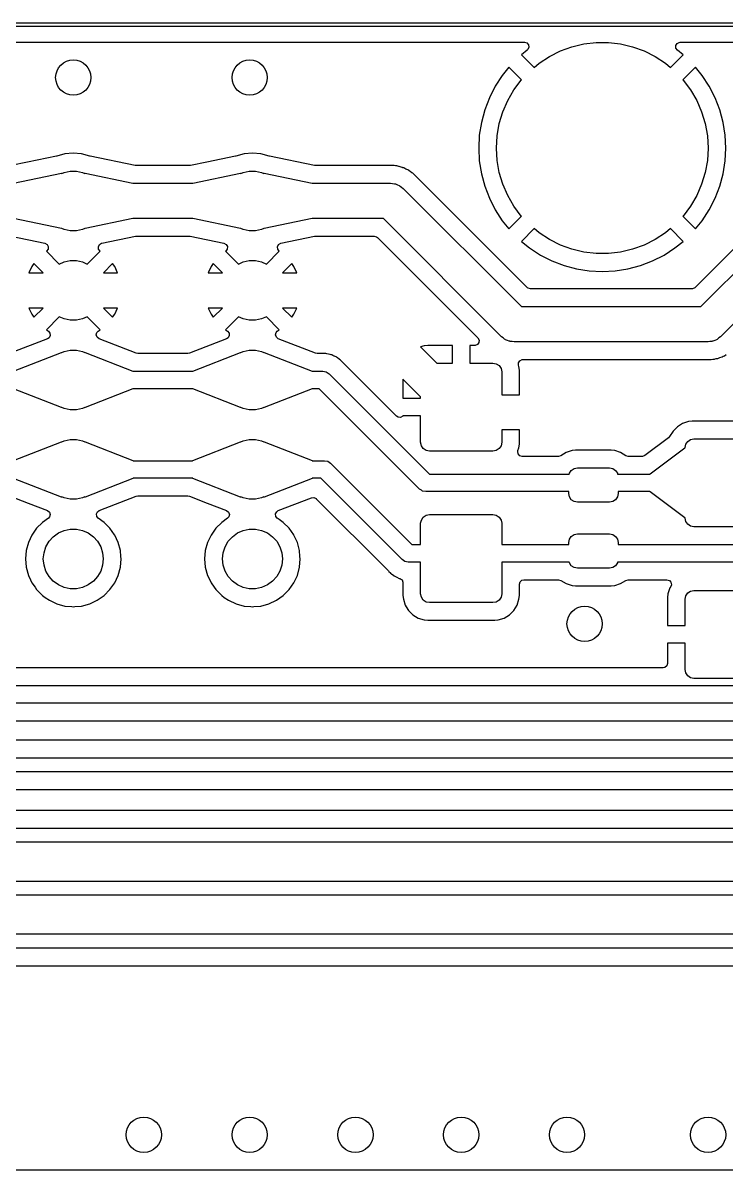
# Model space of a CAD drawing. Extents: x 0.1 to 11.5, y -4.3 to -1.1.
# Drawn here: x 8.881 to 9.666, y -2.382 to -1.1 of the extents above; entities that cross this region are included whole.
import ezdxf

# ---------------------------------------------------------------- set-up
doc = ezdxf.new("R2010")
doc.units = 0
doc.header["$MEASUREMENT"] = 0
doc.layers.add('BLACK', color=7, linetype='CONTINUOUS')

msp = doc.modelspace()

# ---------------------------------------------------------------- linework, layer by layer
at = {"layer": 'BLACK', "linetype": 'CONTINUOUS'}
for p, q in [((0.0787, -1.1004), (11.5354, -1.1004)), ((11.5335, -1.1043), (0.0807, -1.1043)), ((7.7247, -1.122), (9.4407, -1.122)), ((9.4407, -1.122), (9.4433, -1.1228)), ((9.4433, -1.1228), (9.4451, -1.1249)), ((9.4455, -1.1276), (9.4444, -1.1301)), ((9.4451, -1.1249), (9.4455, -1.1276)), ((9.4808, -1.1317), (9.4937, -1.127)), ((9.4937, -1.127), (9.507, -1.1238)), ((9.507, -1.1238), (9.5207, -1.1222)), ((9.5207, -1.1222), (9.5344, -1.1222)), ((9.5344, -1.1222), (9.5481, -1.1238)), ((9.5481, -1.1238), (9.5614, -1.127)), ((9.5614, -1.127), (9.5743, -1.1317)), ((9.6097, -1.1257), (9.6111, -1.1233)), ((9.6098, -1.1285), (9.6097, -1.1257)), ((9.6111, -1.1233), (9.6136, -1.1221)), ((9.6136, -1.1221), (9.6144, -1.122)), ((9.6144, -1.122), (11.3107, -1.122)), ((9.4437, -1.1307), (9.4373, -1.136)), ((9.4373, -1.136), (9.4514, -1.1501)), ((9.4444, -1.1301), (9.4437, -1.1307)), ((9.457, -1.1454), (9.4685, -1.1379)), ((9.4685, -1.1379), (9.4808, -1.1317)), ((9.5743, -1.1317), (9.5866, -1.1379)), ((9.5866, -1.1379), (9.5981, -1.1454)), ((9.6037, -1.1501), (9.6178, -1.136)), ((9.6114, -1.1307), (9.6098, -1.1285)), ((9.6178, -1.136), (9.6114, -1.1307)), ((9.4234, -1.1499), (9.4159, -1.1591)), ((9.4374, -1.1639), (9.4234, -1.1499)), ((9.4514, -1.1501), (9.457, -1.1454)), ((9.5981, -1.1454), (9.6037, -1.1501)), ((9.6318, -1.1499), (9.6177, -1.1639)), ((9.6392, -1.1591), (9.6318, -1.1499)), ((9.4159, -1.1591), (9.4081, -1.1712)), ((9.4289, -1.1753), (9.4371, -1.1642)), ((9.4371, -1.1642), (9.4374, -1.1639)), ((9.6177, -1.1639), (9.618, -1.1642)), ((9.618, -1.1642), (9.6262, -1.1753)), ((9.6471, -1.1712), (9.6392, -1.1591)), ((9.4081, -1.1712), (9.4015, -1.184)), ((9.422, -1.1871), (9.4289, -1.1753)), ((9.6262, -1.1753), (9.6331, -1.1871)), ((9.6536, -1.184), (9.6471, -1.1712)), ((9.4015, -1.184), (9.3963, -1.1975)), ((9.4166, -1.1998), (9.422, -1.1871)), ((9.6331, -1.1871), (9.6385, -1.1998)), ((9.6588, -1.1975), (9.6536, -1.184)), ((9.3963, -1.1975), (9.3926, -1.2115)), ((9.4126, -1.2129), (9.4166, -1.1998)), ((9.6385, -1.1998), (9.6425, -1.2129)), ((9.6625, -1.2115), (9.6588, -1.1975)), ((9.3926, -1.2115), (9.3903, -1.2257)), ((9.3926, -1.2115), (9.3926, -1.2115)), ((9.4102, -1.2264), (9.4126, -1.2129)), ((9.6425, -1.2129), (9.6449, -1.2264)), ((9.6648, -1.2257), (9.6625, -1.2115)), ((9.6625, -1.2115), (9.6625, -1.2115)), ((9.3903, -1.2257), (9.3896, -1.2402)), ((9.4094, -1.2402), (9.4102, -1.2264)), ((9.6449, -1.2264), (9.6457, -1.2402)), ((9.6655, -1.2402), (9.6648, -1.2257)), ((9.3896, -1.2402), (9.3896, -1.2402)), ((9.3896, -1.2402), (9.3903, -1.2546)), ((9.4102, -1.2539), (9.4094, -1.2402)), ((9.6457, -1.2402), (9.6449, -1.2539)), ((9.6648, -1.2546), (9.6655, -1.2402)), ((9.6655, -1.2402), (9.6655, -1.2402)), ((8.9181, -1.2492), (8.886, -1.2559)), ((8.9185, -1.2491), (8.9181, -1.2492)), ((8.9277, -1.2467), (8.9185, -1.2491)), ((8.9185, -1.2491), (8.9185, -1.2491)), ((8.937, -1.2458), (8.9277, -1.2467)), ((8.9277, -1.2467), (8.9277, -1.2467)), ((8.9463, -1.2467), (8.937, -1.2458)), ((8.937, -1.2458), (8.937, -1.2458)), ((8.9555, -1.2491), (8.9463, -1.2467)), ((8.9463, -1.2467), (8.9463, -1.2467)), ((8.9559, -1.2492), (8.9555, -1.2491)), ((8.9555, -1.2491), (8.9555, -1.2491)), ((9.0062, -1.2597), (8.9559, -1.2492)), ((9.1181, -1.2492), (9.086, -1.2559)), ((9.1185, -1.2491), (9.1181, -1.2492)), ((9.1277, -1.2467), (9.1185, -1.2491)), ((9.1185, -1.2491), (9.1185, -1.2491)), ((9.137, -1.2458), (9.1277, -1.2467)), ((9.1277, -1.2467), (9.1277, -1.2467)), ((9.1463, -1.2467), (9.137, -1.2458)), ((9.137, -1.2458), (9.137, -1.2458)), ((9.1555, -1.2491), (9.1463, -1.2467)), ((9.1463, -1.2467), (9.1463, -1.2467)), ((9.1559, -1.2492), (9.1555, -1.2491)), ((9.1555, -1.2491), (9.1555, -1.2491)), ((9.2062, -1.2597), (9.1559, -1.2492)), ((9.3903, -1.2546), (9.3926, -1.2688)), ((9.4126, -1.2674), (9.4102, -1.2539)), ((9.6449, -1.2539), (9.6425, -1.2674)), ((9.6625, -1.2688), (9.6648, -1.2546)), ((8.886, -1.2559), (8.8678, -1.2597)), ((8.8704, -1.2795), (8.9238, -1.2684)), ((8.9238, -1.2684), (8.9242, -1.2684)), ((8.9242, -1.2685), (8.9267, -1.2674)), ((8.9242, -1.2684), (8.9242, -1.2685)), ((8.9267, -1.2674), (8.9335, -1.2659)), ((8.9335, -1.2659), (8.9405, -1.2659)), ((8.9405, -1.2659), (8.9473, -1.2674)), ((8.9473, -1.2674), (8.9498, -1.2685)), ((8.9498, -1.2685), (8.9499, -1.2684)), ((8.9499, -1.2684), (8.9502, -1.2684)), ((8.9502, -1.2684), (9.0036, -1.2795)), ((9.0064, -1.2597), (9.0062, -1.2597)), ((9.0074, -1.2598), (9.0064, -1.2597)), ((9.0666, -1.2598), (9.0074, -1.2598)), ((9.0676, -1.2597), (9.0666, -1.2598)), ((9.0678, -1.2597), (9.0676, -1.2597)), ((9.086, -1.2559), (9.0678, -1.2597)), ((9.0704, -1.2795), (9.1238, -1.2684)), ((9.1238, -1.2684), (9.1242, -1.2684)), ((9.1242, -1.2685), (9.1267, -1.2674)), ((9.1242, -1.2684), (9.1242, -1.2685)), ((9.1267, -1.2674), (9.1335, -1.2659)), ((9.1335, -1.2659), (9.1405, -1.2659)), ((9.1405, -1.2659), (9.1473, -1.2674)), ((9.1473, -1.2674), (9.1498, -1.2685)), ((9.1498, -1.2685), (9.1499, -1.2684)), ((9.1499, -1.2684), (9.1502, -1.2684)), ((9.1502, -1.2684), (9.2036, -1.2795)), ((9.2064, -1.2597), (9.2062, -1.2597)), ((9.2074, -1.2598), (9.2064, -1.2597)), ((9.2887, -1.2598), (9.2074, -1.2598)), ((9.289, -1.2598), (9.2887, -1.2598)), ((9.2896, -1.2597), (9.289, -1.2598)), ((9.2903, -1.2596), (9.2896, -1.2597)), ((9.2925, -1.2598), (9.2903, -1.2596)), ((9.2927, -1.2598), (9.2925, -1.2598)), ((9.2929, -1.2598), (9.2927, -1.2598)), ((9.2953, -1.2598), (9.2929, -1.2598)), ((9.2967, -1.2601), (9.2953, -1.2598)), ((9.2953, -1.2598), (9.2953, -1.2598)), ((9.297, -1.2601), (9.2967, -1.2601)), ((9.2983, -1.2602), (9.297, -1.2601)), ((9.3006, -1.2609), (9.2983, -1.2602)), ((9.2983, -1.2602), (9.2983, -1.2602)), ((9.3008, -1.2609), (9.3006, -1.2609)), ((9.3032, -1.2614), (9.3008, -1.2609)), ((9.3044, -1.262), (9.3032, -1.2614)), ((9.3032, -1.2614), (9.3032, -1.2614)), ((9.3047, -1.2621), (9.3044, -1.262)), ((9.3058, -1.2624), (9.3047, -1.2621)), ((9.306, -1.2624), (9.3058, -1.2624)), ((9.3082, -1.2636), (9.306, -1.2624)), ((9.306, -1.2624), (9.306, -1.2624)), ((9.306, -1.2624), (9.306, -1.2624)), ((9.3083, -1.2636), (9.3082, -1.2636)), ((9.3106, -1.2646), (9.3083, -1.2636)), ((9.3117, -1.2654), (9.3106, -1.2646)), ((9.3106, -1.2646), (9.3106, -1.2646)), ((9.3106, -1.2646), (9.3106, -1.2646)), ((9.3106, -1.2646), (9.3106, -1.2646)), ((9.3119, -1.2655), (9.3117, -1.2654)), ((9.3131, -1.2662), (9.3119, -1.2655)), ((9.315, -1.2677), (9.3131, -1.2662)), ((9.3131, -1.2662), (9.3131, -1.2662)), ((9.3151, -1.2678), (9.315, -1.2677)), ((9.316, -1.2684), (9.3151, -1.2678)), ((9.3171, -1.2692), (9.316, -1.2684)), ((9.4166, -1.2806), (9.4126, -1.2674)), ((9.6425, -1.2674), (9.6385, -1.2806)), ((9.0036, -1.2795), (9.0037, -1.2795)), ((9.0037, -1.2795), (9.0703, -1.2795)), ((9.0703, -1.2795), (9.0704, -1.2795)), ((9.2036, -1.2795), (9.2037, -1.2795)), ((9.2037, -1.2795), (9.2913, -1.2795)), ((9.2913, -1.2795), (9.2934, -1.2798)), ((9.2934, -1.2798), (9.2955, -1.28)), ((9.2955, -1.28), (9.2962, -1.2802)), ((9.2962, -1.2802), (9.2969, -1.2803)), ((9.2969, -1.2803), (9.2988, -1.2812)), ((9.2988, -1.2812), (9.3008, -1.2819)), ((9.3195, -1.2717), (9.3171, -1.2692)), ((9.3171, -1.2692), (9.3171, -1.2692)), ((9.3171, -1.2692), (9.3171, -1.2692)), ((9.444, -1.3962), (9.3195, -1.2717)), ((9.3926, -1.2688), (9.3926, -1.2688)), ((9.3926, -1.2688), (9.3963, -1.2828)), ((9.422, -1.2932), (9.4166, -1.2806)), ((9.7537, -1.2732), (9.6308, -1.3962)), ((9.6385, -1.2806), (9.6331, -1.2932)), ((9.6588, -1.2828), (9.6625, -1.2688)), ((9.6625, -1.2688), (9.6625, -1.2688)), ((9.3008, -1.2819), (9.3013, -1.2824)), ((9.3013, -1.2824), (9.302, -1.2827)), ((9.302, -1.2827), (9.3036, -1.284)), ((9.3036, -1.284), (9.3053, -1.2853)), ((9.3053, -1.2853), (9.4373, -1.4173)), ((9.3963, -1.2828), (9.4015, -1.2963)), ((9.4289, -1.3051), (9.422, -1.2932)), ((9.6331, -1.2932), (9.6262, -1.3051)), ((9.6375, -1.4173), (9.7695, -1.2853)), ((9.6536, -1.2963), (9.6588, -1.2828)), ((9.4015, -1.2963), (9.4081, -1.3091)), ((9.4371, -1.3161), (9.4289, -1.3051)), ((9.6262, -1.3051), (9.618, -1.3161)), ((9.6471, -1.3091), (9.6536, -1.2963)), ((8.9238, -1.3301), (8.8704, -1.319)), ((9.0036, -1.319), (8.9502, -1.3301)), ((9.0037, -1.3189), (9.0036, -1.319)), ((9.0703, -1.3189), (9.0037, -1.3189)), ((9.0704, -1.319), (9.0703, -1.3189)), ((9.1238, -1.3301), (9.0704, -1.319)), ((9.2036, -1.319), (9.1502, -1.3301)), ((9.2037, -1.3189), (9.2036, -1.319)), ((9.2832, -1.3189), (9.2037, -1.3189)), ((9.4152, -1.4509), (9.2832, -1.3189)), ((9.4081, -1.3091), (9.4159, -1.3213)), ((9.4234, -1.3304), (9.4374, -1.3164)), ((9.4374, -1.3164), (9.4371, -1.3161)), ((9.618, -1.3161), (9.6177, -1.3164)), ((9.6177, -1.3164), (9.6318, -1.3304)), ((9.6392, -1.3213), (9.6471, -1.3091)), ((9.7916, -1.3189), (9.6596, -1.4509)), ((8.9241, -1.33), (8.9238, -1.3301)), ((8.9242, -1.3299), (8.9241, -1.33)), ((8.9267, -1.331), (8.9242, -1.3299)), ((8.9335, -1.3325), (8.9267, -1.331)), ((8.9405, -1.3325), (8.9335, -1.3325)), ((8.9473, -1.331), (8.9405, -1.3325)), ((8.9498, -1.3299), (8.9473, -1.331)), ((8.9498, -1.33), (8.9498, -1.3299)), ((8.9502, -1.3301), (8.9498, -1.33)), ((9.1241, -1.33), (9.1238, -1.3301)), ((9.1242, -1.3299), (9.1241, -1.33)), ((9.1267, -1.331), (9.1242, -1.3299)), ((9.1335, -1.3325), (9.1267, -1.331)), ((9.1405, -1.3325), (9.1335, -1.3325)), ((9.1473, -1.331), (9.1405, -1.3325)), ((9.1498, -1.3299), (9.1473, -1.331)), ((9.1498, -1.33), (9.1498, -1.3299)), ((9.1502, -1.3301), (9.1498, -1.33)), ((9.4159, -1.3213), (9.4234, -1.3304)), ((9.4514, -1.3302), (9.4373, -1.3444)), ((9.457, -1.3349), (9.4514, -1.3302)), ((9.6037, -1.3302), (9.5981, -1.3349)), ((9.6178, -1.3444), (9.6037, -1.3302)), ((9.6318, -1.3304), (9.6392, -1.3213)), ((9.6318, -1.3304), (9.6318, -1.3304)), ((8.8676, -1.3387), (8.9052, -1.3465)), ((8.9688, -1.3465), (9.0064, -1.3387)), ((9.0064, -1.3387), (9.0074, -1.3386)), ((9.0074, -1.3386), (9.0666, -1.3386)), ((9.0666, -1.3386), (9.0676, -1.3387)), ((9.0676, -1.3387), (9.1052, -1.3465)), ((9.1688, -1.3465), (9.2064, -1.3387)), ((9.2064, -1.3387), (9.2074, -1.3386)), ((9.2074, -1.3386), (9.273, -1.3386)), ((9.273, -1.3386), (9.2756, -1.3394)), ((9.2756, -1.3394), (9.2765, -1.34)), ((9.2765, -1.34), (9.3887, -1.4523)), ((9.4373, -1.3444), (9.4465, -1.3518)), ((9.4685, -1.3424), (9.457, -1.3349)), ((9.4808, -1.3486), (9.4685, -1.3424)), ((9.5866, -1.3424), (9.5743, -1.3486)), ((9.5981, -1.3349), (9.5866, -1.3424)), ((9.6087, -1.3518), (9.6178, -1.3444)), ((9.6178, -1.3444), (9.6178, -1.3444)), ((8.9052, -1.3465), (8.9077, -1.3478)), ((8.9071, -1.3553), (8.907, -1.3553)), ((8.907, -1.3553), (8.9214, -1.3697)), ((8.9072, -1.3552), (8.9071, -1.3553)), ((8.9088, -1.353), (8.9072, -1.3552)), ((8.9077, -1.3478), (8.909, -1.3502)), ((8.909, -1.3502), (8.9088, -1.353)), ((8.9526, -1.3697), (8.967, -1.3553)), ((8.965, -1.3504), (8.9662, -1.348)), ((8.9652, -1.3532), (8.965, -1.3504)), ((8.967, -1.3553), (8.9652, -1.3532)), ((8.9662, -1.348), (8.9686, -1.3466)), ((8.967, -1.3553), (8.967, -1.3553)), ((8.967, -1.3553), (8.967, -1.3553)), ((8.9686, -1.3466), (8.9688, -1.3465)), ((9.1052, -1.3465), (9.1077, -1.3478)), ((9.1071, -1.3553), (9.107, -1.3553)), ((9.107, -1.3553), (9.1214, -1.3697)), ((9.1072, -1.3552), (9.1071, -1.3553)), ((9.1088, -1.353), (9.1072, -1.3552)), ((9.1077, -1.3478), (9.109, -1.3502)), ((9.109, -1.3502), (9.1088, -1.353)), ((9.1526, -1.3697), (9.167, -1.3553)), ((9.165, -1.3504), (9.1662, -1.348)), ((9.1652, -1.3532), (9.165, -1.3504)), ((9.167, -1.3553), (9.1652, -1.3532)), ((9.1662, -1.348), (9.1686, -1.3466)), ((9.167, -1.3553), (9.167, -1.3553)), ((9.167, -1.3553), (9.167, -1.3553)), ((9.1686, -1.3466), (9.1688, -1.3465)), ((9.4465, -1.3518), (9.4586, -1.3597)), ((9.4937, -1.3533), (9.4808, -1.3486)), ((9.507, -1.3565), (9.4937, -1.3533)), ((9.5207, -1.3581), (9.507, -1.3565)), ((9.5344, -1.3581), (9.5207, -1.3581)), ((9.5481, -1.3565), (9.5344, -1.3581)), ((9.5614, -1.3533), (9.5481, -1.3565)), ((9.5743, -1.3486), (9.5614, -1.3533)), ((9.5966, -1.3597), (9.6087, -1.3518)), ((8.8931, -1.3692), (8.8908, -1.3725)), ((8.9034, -1.3795), (8.8931, -1.3692)), ((8.9214, -1.3697), (8.9267, -1.3674)), ((8.9267, -1.3674), (8.9335, -1.3659)), ((8.9335, -1.3659), (8.9405, -1.3659)), ((8.9405, -1.3659), (8.9473, -1.3674)), ((8.9473, -1.3674), (8.9526, -1.3697)), ((8.9809, -1.3692), (8.9706, -1.3795)), ((8.9832, -1.3725), (8.9809, -1.3692)), ((8.9809, -1.3692), (8.9809, -1.3692)), ((9.0931, -1.3692), (9.0908, -1.3725)), ((9.1034, -1.3795), (9.0931, -1.3692)), ((9.1214, -1.3697), (9.1267, -1.3674)), ((9.1267, -1.3674), (9.1335, -1.3659)), ((9.1335, -1.3659), (9.1405, -1.3659)), ((9.1405, -1.3659), (9.1473, -1.3674)), ((9.1473, -1.3674), (9.1526, -1.3697)), ((9.1809, -1.3692), (9.1706, -1.3795)), ((9.1832, -1.3725), (9.1809, -1.3692)), ((9.1809, -1.3692), (9.1809, -1.3692)), ((9.4586, -1.3597), (9.4714, -1.3662)), ((9.4714, -1.3662), (9.4849, -1.3714)), ((9.5702, -1.3714), (9.5837, -1.3662)), ((9.5837, -1.3662), (9.5966, -1.3597)), ((8.8908, -1.3725), (8.8875, -1.3795)), ((8.8875, -1.3795), (8.9034, -1.3795)), ((8.9706, -1.3795), (8.9865, -1.3795)), ((8.9865, -1.3795), (8.9832, -1.3725)), ((8.9832, -1.3725), (8.9832, -1.3725)), ((9.0908, -1.3725), (9.0875, -1.3795)), ((9.0875, -1.3795), (9.1034, -1.3795)), ((9.1706, -1.3795), (9.1865, -1.3795)), ((9.1865, -1.3795), (9.1832, -1.3725)), ((9.1832, -1.3725), (9.1832, -1.3725)), ((9.4849, -1.3714), (9.4989, -1.3751)), ((9.4989, -1.3751), (9.5131, -1.3774)), ((9.5131, -1.3774), (9.5276, -1.3781)), ((9.5276, -1.3781), (9.542, -1.3774)), ((9.5276, -1.3781), (9.5276, -1.3781)), ((9.542, -1.3774), (9.5562, -1.3751)), ((9.5562, -1.3751), (9.5702, -1.3714)), ((9.5562, -1.3751), (9.5562, -1.3751)), ((9.4448, -1.3968), (9.444, -1.3962)), ((9.6308, -1.3962), (9.6284, -1.3975)), ((9.4475, -1.3976), (9.4448, -1.3968)), ((9.6273, -1.3976), (9.4475, -1.3976)), ((9.6284, -1.3975), (9.6273, -1.3976)), ((8.8875, -1.4189), (8.8908, -1.4259)), ((8.9034, -1.4189), (8.8875, -1.4189)), ((8.8931, -1.4292), (8.9034, -1.4189)), ((8.9706, -1.4189), (8.9809, -1.4292)), ((8.9865, -1.4189), (8.9706, -1.4189)), ((8.9832, -1.4259), (8.9865, -1.4189)), ((9.0875, -1.4189), (9.0908, -1.4259)), ((9.1034, -1.4189), (9.0875, -1.4189)), ((9.0931, -1.4292), (9.1034, -1.4189)), ((9.1706, -1.4189), (9.1809, -1.4292)), ((9.1865, -1.4189), (9.1706, -1.4189)), ((9.1832, -1.4259), (9.1865, -1.4189)), ((9.4373, -1.4173), (9.6375, -1.4173)), ((8.8908, -1.4259), (8.8908, -1.4259)), ((8.8908, -1.4259), (8.8931, -1.4292)), ((8.8931, -1.4292), (8.8931, -1.4292)), ((8.9214, -1.4287), (8.907, -1.4431)), ((8.9267, -1.431), (8.9214, -1.4287)), ((8.9335, -1.4325), (8.9267, -1.431)), ((8.9405, -1.4325), (8.9335, -1.4325)), ((8.9473, -1.431), (8.9405, -1.4325)), ((8.9526, -1.4287), (8.9473, -1.431)), ((8.967, -1.4431), (8.9526, -1.4287)), ((8.9809, -1.4292), (8.9832, -1.4259)), ((8.9809, -1.4292), (8.9809, -1.4292)), ((8.9832, -1.4259), (8.9832, -1.4259)), ((9.0908, -1.4259), (9.0908, -1.4259)), ((9.0908, -1.4259), (9.0931, -1.4292)), ((9.0931, -1.4292), (9.0931, -1.4292)), ((9.1214, -1.4287), (9.107, -1.4431)), ((9.1267, -1.431), (9.1214, -1.4287)), ((9.1335, -1.4325), (9.1267, -1.431)), ((9.1405, -1.4325), (9.1335, -1.4325)), ((9.1473, -1.431), (9.1405, -1.4325)), ((9.1526, -1.4287), (9.1473, -1.431)), ((9.167, -1.4431), (9.1526, -1.4287)), ((9.1809, -1.4292), (9.1832, -1.4259)), ((9.1809, -1.4292), (9.1809, -1.4292)), ((9.1832, -1.4259), (9.1832, -1.4259)), ((8.907, -1.4431), (8.9092, -1.4446)), ((8.9092, -1.4446), (8.9109, -1.4468)), ((8.9109, -1.4468), (8.9112, -1.4495)), ((8.9627, -1.4489), (8.9634, -1.4462)), ((8.9634, -1.4462), (8.9648, -1.4446)), ((8.9648, -1.4446), (8.967, -1.4431)), ((9.107, -1.4431), (9.1092, -1.4446)), ((9.1092, -1.4446), (9.1109, -1.4468)), ((9.1109, -1.4468), (9.1112, -1.4495)), ((9.1627, -1.4489), (9.1634, -1.4462)), ((9.1634, -1.4462), (9.1648, -1.4446)), ((9.1648, -1.4446), (9.167, -1.4431)), ((8.9082, -1.4532), (8.8667, -1.4693)), ((8.91, -1.452), (8.9082, -1.4532)), ((8.9112, -1.4495), (8.91, -1.452)), ((8.9637, -1.4515), (8.9627, -1.4489)), ((8.9658, -1.4532), (8.9637, -1.4515)), ((9.0073, -1.4693), (8.9658, -1.4532)), ((9.1082, -1.4532), (9.0667, -1.4693)), ((9.11, -1.452), (9.1082, -1.4532)), ((9.1112, -1.4495), (9.11, -1.452)), ((9.1637, -1.4515), (9.1627, -1.4489)), ((9.1658, -1.4532), (9.1637, -1.4515)), ((9.2073, -1.4693), (9.1658, -1.4532)), ((9.3327, -1.4606), (9.3286, -1.461)), ((9.3602, -1.4606), (9.3327, -1.4606)), ((9.3327, -1.4606), (9.3327, -1.4606)), ((9.3602, -1.4803), (9.3602, -1.4606)), ((9.3853, -1.4606), (9.3799, -1.4606)), ((9.3799, -1.4606), (9.3799, -1.4803)), ((9.3856, -1.4606), (9.3853, -1.4606)), ((9.3882, -1.4597), (9.3856, -1.4606)), ((9.3898, -1.4575), (9.3882, -1.4597)), ((9.3887, -1.4523), (9.39, -1.4547)), ((9.39, -1.4547), (9.3898, -1.4575)), ((9.4169, -1.4522), (9.4152, -1.4509)), ((9.4185, -1.4536), (9.4169, -1.4522)), ((9.4191, -1.4539), (9.4185, -1.4536)), ((9.4197, -1.4543), (9.4191, -1.4539)), ((9.4217, -1.455), (9.4197, -1.4543)), ((9.4236, -1.4559), (9.4217, -1.455)), ((9.4243, -1.456), (9.4236, -1.4559)), ((9.4249, -1.4562), (9.4243, -1.456)), ((9.427, -1.4564), (9.4249, -1.4562)), ((9.4291, -1.4567), (9.427, -1.4564)), ((9.6457, -1.4567), (9.4291, -1.4567)), ((9.6478, -1.4564), (9.6457, -1.4567)), ((9.6499, -1.4562), (9.6478, -1.4564)), ((9.6505, -1.456), (9.6499, -1.4562)), ((9.6512, -1.4559), (9.6505, -1.456)), ((9.6531, -1.455), (9.6512, -1.4559)), ((9.6551, -1.4543), (9.6531, -1.455)), ((9.6557, -1.4539), (9.6551, -1.4543)), ((9.6563, -1.4536), (9.6557, -1.4539)), ((9.6579, -1.4522), (9.6563, -1.4536)), ((9.6596, -1.4509), (9.6579, -1.4522)), ((8.8704, -1.4893), (8.9238, -1.4685)), ((8.9238, -1.4685), (8.9241, -1.4685)), ((8.9241, -1.4685), (8.9242, -1.4685)), ((8.9242, -1.4685), (8.9267, -1.4674)), ((8.9267, -1.4674), (8.9335, -1.4659)), ((8.9335, -1.4659), (8.9405, -1.4659)), ((8.9405, -1.4659), (8.9473, -1.4674)), ((8.9473, -1.4674), (8.9499, -1.4685)), ((8.9499, -1.4685), (8.9499, -1.4685)), ((8.9499, -1.4685), (8.9502, -1.4685)), ((8.9502, -1.4685), (9.0036, -1.4893)), ((9.0091, -1.4697), (9.0073, -1.4693)), ((9.0649, -1.4697), (9.0091, -1.4697)), ((9.0667, -1.4693), (9.0649, -1.4697)), ((9.0704, -1.4893), (9.1238, -1.4685)), ((9.1238, -1.4685), (9.1241, -1.4685)), ((9.1241, -1.4685), (9.1242, -1.4685)), ((9.1242, -1.4685), (9.1267, -1.4674)), ((9.1267, -1.4674), (9.1335, -1.4659)), ((9.1335, -1.4659), (9.1405, -1.4659)), ((9.1405, -1.4659), (9.1473, -1.4674)), ((9.1473, -1.4674), (9.1499, -1.4685)), ((9.1499, -1.4685), (9.1499, -1.4685)), ((9.1499, -1.4685), (9.1502, -1.4685)), ((9.1502, -1.4685), (9.2036, -1.4893)), ((9.2091, -1.4697), (9.2073, -1.4693)), ((9.2151, -1.4697), (9.2091, -1.4697)), ((9.2181, -1.4696), (9.2151, -1.4697)), ((9.2184, -1.4696), (9.2181, -1.4696)), ((9.2187, -1.4696), (9.2184, -1.4696)), ((9.2184, -1.4696), (9.2184, -1.4696)), ((9.219, -1.4697), (9.2187, -1.4696)), ((9.2187, -1.4696), (9.2187, -1.4696)), ((9.22, -1.4699), (9.219, -1.4697)), ((9.2219, -1.4704), (9.22, -1.4699)), ((9.2238, -1.4707), (9.2219, -1.4704)), ((9.2249, -1.471), (9.2238, -1.4707)), ((9.2252, -1.4711), (9.2249, -1.471)), ((9.2255, -1.4712), (9.2252, -1.4711)), ((9.2252, -1.4711), (9.2252, -1.4711)), ((9.2257, -1.4713), (9.2255, -1.4712)), ((9.2255, -1.4712), (9.2255, -1.4712)), ((9.2268, -1.4718), (9.2257, -1.4713)), ((9.2257, -1.4713), (9.2257, -1.4713)), ((9.2257, -1.4713), (9.2257, -1.4713)), ((9.2284, -1.4726), (9.2268, -1.4718)), ((9.2287, -1.4727), (9.2284, -1.4726)), ((9.2312, -1.4739), (9.2287, -1.4727)), ((9.3286, -1.461), (9.3248, -1.4623)), ((9.3248, -1.4623), (9.3428, -1.4803)), ((9.659, -1.4741), (9.6613, -1.4734)), ((9.6613, -1.4734), (9.6625, -1.4727)), ((9.6625, -1.4727), (9.6627, -1.4726)), ((9.6627, -1.4726), (9.664, -1.4721)), ((9.664, -1.4721), (9.666, -1.4708)), ((9.2314, -1.474), (9.2312, -1.4739)), ((9.2312, -1.4739), (9.2312, -1.4739)), ((9.2312, -1.4739), (9.2312, -1.4739)), ((9.2317, -1.4742), (9.2314, -1.474)), ((9.2314, -1.474), (9.2314, -1.474)), ((9.2319, -1.4744), (9.2317, -1.4742)), ((9.2317, -1.4742), (9.2317, -1.4742)), ((9.2339, -1.4761), (9.2319, -1.4744)), ((9.2319, -1.4744), (9.2319, -1.4744)), ((9.2319, -1.4744), (9.2319, -1.4744)), ((9.2342, -1.4763), (9.2339, -1.4761)), ((9.2352, -1.4771), (9.2342, -1.4763)), ((9.2353, -1.4772), (9.2352, -1.4771)), ((9.2355, -1.4773), (9.2353, -1.4772)), ((9.2356, -1.4775), (9.2355, -1.4773)), ((9.2372, -1.4788), (9.2356, -1.4775)), ((9.2375, -1.4792), (9.2372, -1.4788)), ((9.2372, -1.4788), (9.2372, -1.4788)), ((9.2378, -1.4796), (9.2375, -1.4792)), ((9.2382, -1.4801), (9.2378, -1.4796)), ((9.2778, -1.5197), (9.2382, -1.4801)), ((9.3428, -1.4803), (9.3602, -1.4803)), ((9.3799, -1.4803), (9.4055, -1.4803)), ((9.4055, -1.4803), (9.4093, -1.4811)), ((9.4093, -1.4811), (9.4125, -1.4832)), ((9.4125, -1.4832), (9.4146, -1.4864)), ((9.4146, -1.4864), (9.4154, -1.4902)), ((9.4341, -1.4801), (9.4355, -1.4777)), ((9.4342, -1.4828), (9.4341, -1.4801)), ((9.4346, -1.4841), (9.4342, -1.4828)), ((9.435, -1.4882), (9.4346, -1.4841)), ((9.4355, -1.4777), (9.438, -1.4765)), ((9.438, -1.4765), (9.4388, -1.4764)), ((9.4388, -1.4764), (9.5668, -1.4764)), ((9.5668, -1.4764), (9.5669, -1.4764)), ((9.5669, -1.4764), (9.6493, -1.4764)), ((9.6493, -1.4764), (9.6511, -1.4761)), ((9.6511, -1.4761), (9.6512, -1.476)), ((9.6512, -1.476), (9.6529, -1.4759)), ((9.6529, -1.4759), (9.6536, -1.4758)), ((9.6536, -1.4758), (9.6549, -1.4754)), ((9.6549, -1.4754), (9.6552, -1.4753)), ((9.6552, -1.4753), (9.6566, -1.4751)), ((9.6566, -1.4751), (9.6588, -1.4742)), ((9.6588, -1.4742), (9.659, -1.4741)), ((9.0036, -1.4893), (9.0038, -1.4894)), ((9.0038, -1.4894), (9.0702, -1.4894)), ((9.0702, -1.4894), (9.0704, -1.4893)), ((9.0702, -1.4894), (9.0702, -1.4894)), ((9.2036, -1.4893), (9.2038, -1.4894)), ((9.2038, -1.4894), (9.2156, -1.4894)), ((9.2156, -1.4894), (9.2193, -1.4901)), ((9.2193, -1.4901), (9.2225, -1.4923)), ((9.2225, -1.4923), (9.3346, -1.6043)), ((9.3248, -1.518), (9.3051, -1.4983)), ((9.3051, -1.4983), (9.3051, -1.5197)), ((9.4154, -1.4902), (9.4154, -1.5157)), ((9.435, -1.5157), (9.435, -1.4882)), ((9.435, -1.4882), (9.435, -1.4882)), ((8.9238, -1.53), (8.8704, -1.5092)), ((9.0036, -1.5092), (8.9502, -1.53)), ((9.0038, -1.5091), (9.0036, -1.5092)), ((9.0703, -1.5091), (9.0038, -1.5091)), ((9.0038, -1.5091), (9.0038, -1.5091)), ((9.0704, -1.5092), (9.0703, -1.5091)), ((9.1238, -1.53), (9.0704, -1.5092)), ((9.2036, -1.5092), (9.1502, -1.53)), ((9.2038, -1.5091), (9.2036, -1.5092)), ((9.2115, -1.5091), (9.2038, -1.5091)), ((9.2038, -1.5091), (9.2038, -1.5091)), ((9.3236, -1.6211), (9.2115, -1.5091)), ((9.2894, -1.5313), (9.2778, -1.5197)), ((9.3051, -1.5197), (9.3248, -1.5197)), ((9.3248, -1.5197), (9.3248, -1.518)), ((9.4154, -1.5157), (9.435, -1.5157)), ((8.9241, -1.53), (8.9238, -1.53)), ((8.9242, -1.5299), (8.9241, -1.53)), ((8.9267, -1.531), (8.9242, -1.5299)), ((8.9335, -1.5325), (8.9267, -1.531)), ((8.9405, -1.5325), (8.9335, -1.5325)), ((8.9473, -1.531), (8.9405, -1.5325)), ((8.9498, -1.5299), (8.9473, -1.531)), ((8.9499, -1.53), (8.9498, -1.5299)), ((8.9502, -1.53), (8.9499, -1.53)), ((9.1241, -1.53), (9.1238, -1.53)), ((9.1242, -1.5299), (9.1241, -1.53)), ((9.1267, -1.531), (9.1242, -1.5299)), ((9.1335, -1.5325), (9.1267, -1.531)), ((9.1405, -1.5325), (9.1335, -1.5325)), ((9.1473, -1.531), (9.1405, -1.5325)), ((9.1498, -1.5299), (9.1473, -1.531)), ((9.1499, -1.53), (9.1498, -1.5299)), ((9.1502, -1.53), (9.1499, -1.53)), ((9.2979, -1.5397), (9.2894, -1.5313)), ((9.2996, -1.5409), (9.2979, -1.5397)), ((9.3023, -1.541), (9.2996, -1.5409)), ((9.3048, -1.5397), (9.3023, -1.541)), ((9.3051, -1.5394), (9.3048, -1.5397)), ((9.3248, -1.5394), (9.3051, -1.5394)), ((9.3248, -1.5689), (9.3248, -1.5394)), ((9.6173, -1.5478), (9.6115, -1.5515)), ((9.6239, -1.5457), (9.6173, -1.5478)), ((9.6173, -1.5478), (9.6173, -1.5478)), ((9.628, -1.5453), (9.6239, -1.5457)), ((9.6239, -1.5457), (9.6239, -1.5457)), ((9.7028, -1.5453), (9.628, -1.5453)), ((9.628, -1.5453), (9.628, -1.5453)), ((9.435, -1.5551), (9.4154, -1.5551)), ((9.4154, -1.5551), (9.4154, -1.5689)), ((9.435, -1.5709), (9.435, -1.5551)), ((9.6028, -1.5624), (9.6016, -1.5638)), ((9.6066, -1.5564), (9.6028, -1.5624)), ((9.6115, -1.5515), (9.6066, -1.5564)), ((8.8704, -1.5893), (8.9238, -1.5685)), ((8.9238, -1.5685), (8.9241, -1.5685)), ((8.9241, -1.5685), (8.9242, -1.5685)), ((8.9242, -1.5685), (8.9267, -1.5674)), ((8.9267, -1.5674), (8.9335, -1.5659)), ((8.9335, -1.5659), (8.9405, -1.5659)), ((8.9405, -1.5659), (8.9473, -1.5674)), ((8.9473, -1.5674), (8.9499, -1.5685)), ((8.9499, -1.5685), (8.9499, -1.5685)), ((8.9499, -1.5685), (8.9502, -1.5685)), ((8.9502, -1.5685), (9.0036, -1.5893)), ((9.0704, -1.5893), (9.1238, -1.5685)), ((9.1238, -1.5685), (9.1241, -1.5685)), ((9.1241, -1.5685), (9.1242, -1.5685)), ((9.1242, -1.5685), (9.1267, -1.5674)), ((9.1267, -1.5674), (9.1335, -1.5659)), ((9.1335, -1.5659), (9.1405, -1.5659)), ((9.1405, -1.5659), (9.1473, -1.5674)), ((9.1473, -1.5674), (9.1499, -1.5685)), ((9.1499, -1.5685), (9.1499, -1.5685)), ((9.1499, -1.5685), (9.1502, -1.5685)), ((9.1502, -1.5685), (9.2036, -1.5893)), ((9.3256, -1.5727), (9.3248, -1.5689)), ((9.3277, -1.5759), (9.3256, -1.5727)), ((9.3309, -1.578), (9.3277, -1.5759)), ((9.4125, -1.5759), (9.4093, -1.578)), ((9.4146, -1.5727), (9.4125, -1.5759)), ((9.4154, -1.5689), (9.4146, -1.5727)), ((9.4335, -1.5782), (9.4346, -1.5749)), ((9.4346, -1.5749), (9.435, -1.5709)), ((9.4346, -1.5749), (9.4346, -1.5749)), ((9.435, -1.5709), (9.435, -1.5709)), ((9.6016, -1.5638), (9.5751, -1.5836)), ((9.5809, -1.6042), (9.6198, -1.575)), ((9.6198, -1.575), (9.6201, -1.575)), ((9.6201, -1.5748), (9.6208, -1.571)), ((9.6201, -1.575), (9.6201, -1.5748)), ((9.6208, -1.571), (9.623, -1.5678)), ((9.623, -1.5678), (9.6262, -1.5657)), ((9.6262, -1.5657), (9.6299, -1.565)), ((9.6299, -1.565), (9.7008, -1.565)), ((9.3346, -1.5787), (9.3309, -1.578)), ((9.4055, -1.5787), (9.3346, -1.5787)), ((9.4093, -1.578), (9.4055, -1.5787)), ((9.4333, -1.579), (9.4335, -1.5782)), ((9.4337, -1.5818), (9.4333, -1.579)), ((9.4355, -1.5839), (9.4337, -1.5818)), ((9.4382, -1.5846), (9.4355, -1.5839)), ((9.4789, -1.5846), (9.4382, -1.5846)), ((9.4815, -1.5839), (9.4789, -1.5846)), ((9.4873, -1.5803), (9.4815, -1.5839)), ((9.4938, -1.5781), (9.4873, -1.5803)), ((9.4873, -1.5803), (9.4873, -1.5803)), ((9.4978, -1.5777), (9.4938, -1.5781)), ((9.5376, -1.5777), (9.4978, -1.5777)), ((9.4978, -1.5777), (9.4978, -1.5777)), ((9.5416, -1.5781), (9.5376, -1.5777)), ((9.5376, -1.5777), (9.5376, -1.5777)), ((9.5481, -1.5803), (9.5416, -1.5781)), ((9.554, -1.5839), (9.5481, -1.5803)), ((9.5481, -1.5803), (9.5481, -1.5803)), ((9.5565, -1.5846), (9.554, -1.5839)), ((9.5722, -1.5846), (9.5565, -1.5846)), ((9.5725, -1.5846), (9.5722, -1.5846)), ((9.5751, -1.5836), (9.5725, -1.5846)), ((9.0036, -1.5893), (9.0038, -1.5894)), ((9.0038, -1.5894), (9.0702, -1.5894)), ((9.0702, -1.5894), (9.0704, -1.5893)), ((9.0702, -1.5894), (9.0702, -1.5894)), ((9.2036, -1.5893), (9.2038, -1.5894)), ((9.2038, -1.5894), (9.2173, -1.5894)), ((9.2173, -1.5894), (9.2211, -1.5901)), ((9.2211, -1.5901), (9.2243, -1.5923)), ((9.2243, -1.5923), (9.3151, -1.6831)), ((9.4909, -1.6034), (9.493, -1.6003)), ((9.493, -1.6003), (9.4961, -1.5982)), ((9.4961, -1.5982), (9.4998, -1.5974)), ((9.4998, -1.5974), (9.5357, -1.5974)), ((9.5357, -1.5974), (9.5394, -1.5982)), ((9.5394, -1.5982), (9.5425, -1.6003)), ((9.5425, -1.6003), (9.5445, -1.6034)), ((8.9238, -1.63), (8.8704, -1.6092)), ((9.0036, -1.6092), (8.9502, -1.63)), ((9.0038, -1.6091), (9.0036, -1.6092)), ((9.0703, -1.6091), (9.0038, -1.6091)), ((9.0038, -1.6091), (9.0038, -1.6091)), ((9.0704, -1.6092), (9.0703, -1.6091)), ((9.1238, -1.63), (9.0704, -1.6092)), ((9.2036, -1.6092), (9.1502, -1.63)), ((9.2038, -1.6091), (9.2036, -1.6092)), ((9.2132, -1.6091), (9.2038, -1.6091)), ((9.2038, -1.6091), (9.2038, -1.6091)), ((9.3041, -1.6999), (9.2132, -1.6091)), ((9.3346, -1.6043), (9.4907, -1.6043)), ((9.4907, -1.6043), (9.4909, -1.6034)), ((9.5445, -1.6034), (9.5447, -1.6043)), ((9.5447, -1.6043), (9.5808, -1.6043)), ((9.5808, -1.6043), (9.5808, -1.6042)), ((9.5808, -1.6042), (9.5809, -1.6042)), ((9.3257, -1.6225), (9.3236, -1.6211)), ((9.3236, -1.6211), (9.3236, -1.6211)), ((9.3267, -1.6233), (9.3257, -1.6225)), ((9.3305, -1.624), (9.3267, -1.6233)), ((9.4902, -1.624), (9.3305, -1.624)), ((9.3305, -1.624), (9.3305, -1.624)), ((9.4902, -1.6262), (9.4902, -1.624)), ((9.4909, -1.6299), (9.4902, -1.6262)), ((9.5453, -1.6262), (9.5445, -1.6299)), ((9.5808, -1.624), (9.5453, -1.624)), ((9.5453, -1.624), (9.5453, -1.6262)), ((9.5809, -1.6242), (9.5808, -1.624)), ((9.6198, -1.6533), (9.5809, -1.6242)), ((8.8667, -1.6291), (8.8865, -1.6368)), ((8.8865, -1.6368), (8.9081, -1.6452)), ((8.9241, -1.63), (8.9238, -1.63)), ((8.9242, -1.6299), (8.9241, -1.63)), ((8.9267, -1.631), (8.9242, -1.6299)), ((8.9335, -1.6325), (8.9267, -1.631)), ((8.9405, -1.6325), (8.9335, -1.6325)), ((8.9473, -1.631), (8.9405, -1.6325)), ((8.9498, -1.6299), (8.9473, -1.631)), ((8.9499, -1.63), (8.9498, -1.6299)), ((8.9502, -1.63), (8.9499, -1.63)), ((8.9659, -1.6452), (9.0073, -1.6291)), ((9.0073, -1.6291), (9.0091, -1.6288)), ((9.0091, -1.6288), (9.0649, -1.6288)), ((9.0649, -1.6288), (9.0667, -1.6291)), ((9.0667, -1.6291), (9.0865, -1.6368)), ((9.0865, -1.6368), (9.1081, -1.6452)), ((9.1241, -1.63), (9.1238, -1.63)), ((9.1242, -1.6299), (9.1241, -1.63)), ((9.1267, -1.631), (9.1242, -1.6299)), ((9.1335, -1.6325), (9.1267, -1.631)), ((9.1405, -1.6325), (9.1335, -1.6325)), ((9.1473, -1.631), (9.1405, -1.6325)), ((9.1498, -1.6299), (9.1473, -1.631)), ((9.1499, -1.63), (9.1498, -1.6299)), ((9.1502, -1.63), (9.1499, -1.63)), ((9.1659, -1.6452), (9.203, -1.6308)), ((9.203, -1.6308), (9.2057, -1.6305)), ((9.2057, -1.6305), (9.2082, -1.6318)), ((9.2082, -1.6318), (9.2082, -1.6319)), ((9.2082, -1.6319), (9.2884, -1.712)), ((9.493, -1.633), (9.4909, -1.6299)), ((9.4961, -1.6351), (9.493, -1.633)), ((9.4998, -1.6358), (9.4961, -1.6351)), ((9.5357, -1.6358), (9.4998, -1.6358)), ((9.5394, -1.6351), (9.5357, -1.6358)), ((9.5425, -1.633), (9.5394, -1.6351)), ((9.5445, -1.6299), (9.5425, -1.633)), ((8.9081, -1.6452), (8.9082, -1.6452)), ((8.9082, -1.6452), (8.9103, -1.6469)), ((8.9106, -1.6522), (8.9092, -1.6538)), ((8.9103, -1.6469), (8.9113, -1.6495)), ((8.9113, -1.6495), (8.9106, -1.6522)), ((8.9628, -1.6489), (8.9641, -1.6464)), ((8.9631, -1.6516), (8.9628, -1.6489)), ((8.9648, -1.6538), (8.9631, -1.6516)), ((8.9641, -1.6464), (8.9659, -1.6452)), ((9.1081, -1.6452), (9.1082, -1.6452)), ((9.1082, -1.6452), (9.1103, -1.6469)), ((9.1106, -1.6522), (9.1092, -1.6538)), ((9.1103, -1.6469), (9.1113, -1.6495)), ((9.1113, -1.6495), (9.1106, -1.6522)), ((9.1628, -1.6489), (9.1641, -1.6464)), ((9.1631, -1.6516), (9.1628, -1.6489)), ((9.1648, -1.6538), (9.1631, -1.6516)), ((9.1641, -1.6464), (9.1659, -1.6452)), ((9.3256, -1.6557), (9.3277, -1.6525)), ((9.3277, -1.6525), (9.3309, -1.6504)), ((9.3309, -1.6504), (9.3346, -1.6496)), ((9.3346, -1.6496), (9.4055, -1.6496)), ((9.4055, -1.6496), (9.4093, -1.6504)), ((9.4093, -1.6504), (9.4125, -1.6525)), ((9.4125, -1.6525), (9.4146, -1.6557)), ((8.8961, -1.6649), (8.8908, -1.6725)), ((8.9027, -1.6583), (8.8961, -1.6649)), ((8.9092, -1.6538), (8.9027, -1.6583)), ((8.9267, -1.6674), (8.9335, -1.6659)), ((8.9335, -1.6659), (8.9405, -1.6659)), ((8.9405, -1.6659), (8.9473, -1.6674)), ((8.9713, -1.6583), (8.9648, -1.6538)), ((8.9779, -1.6649), (8.9713, -1.6583)), ((8.9713, -1.6583), (8.9713, -1.6583)), ((8.9831, -1.6724), (8.9779, -1.6649)), ((9.0961, -1.6649), (9.0908, -1.6725)), ((9.1027, -1.6583), (9.0961, -1.6649)), ((9.1092, -1.6538), (9.1027, -1.6583)), ((9.1267, -1.6674), (9.1335, -1.6659)), ((9.1335, -1.6659), (9.1405, -1.6659)), ((9.1405, -1.6659), (9.1473, -1.6674)), ((9.167, -1.6553), (9.1648, -1.6538)), ((9.1713, -1.6583), (9.167, -1.6553)), ((9.1779, -1.6649), (9.1713, -1.6583)), ((9.1713, -1.6583), (9.1713, -1.6583)), ((9.1831, -1.6724), (9.1779, -1.6649)), ((9.3248, -1.6594), (9.3256, -1.6557)), ((9.3248, -1.6831), (9.3248, -1.6594)), ((9.4146, -1.6557), (9.4154, -1.6594)), ((9.4154, -1.6594), (9.4154, -1.6831)), ((9.62, -1.6534), (9.6198, -1.6533)), ((9.6201, -1.6534), (9.62, -1.6534)), ((9.6201, -1.6535), (9.6201, -1.6534)), ((9.6208, -1.6573), (9.6201, -1.6535)), ((9.623, -1.6605), (9.6208, -1.6573)), ((9.6262, -1.6626), (9.623, -1.6605)), ((9.6299, -1.6634), (9.6262, -1.6626)), ((9.7008, -1.6634), (9.6299, -1.6634)), ((8.8908, -1.6725), (8.8869, -1.681)), ((8.8908, -1.6725), (8.8908, -1.6725)), ((8.9099, -1.6795), (8.9146, -1.6743)), ((8.9146, -1.6743), (8.9203, -1.6702)), ((8.9203, -1.6702), (8.9267, -1.6674)), ((8.9473, -1.6674), (8.9537, -1.6702)), ((8.9537, -1.6702), (8.9594, -1.6743)), ((8.9594, -1.6743), (8.9641, -1.6795)), ((8.9832, -1.6725), (8.9831, -1.6724)), ((8.9872, -1.681), (8.9832, -1.6725)), ((9.0908, -1.6725), (9.0869, -1.681)), ((9.0908, -1.6725), (9.0908, -1.6725)), ((9.1099, -1.6795), (9.1146, -1.6743)), ((9.1146, -1.6743), (9.1203, -1.6702)), ((9.1203, -1.6702), (9.1267, -1.6674)), ((9.1473, -1.6674), (9.1537, -1.6702)), ((9.1537, -1.6702), (9.1594, -1.6743)), ((9.1594, -1.6743), (9.1641, -1.6795)), ((9.1832, -1.6725), (9.1831, -1.6724)), ((9.1872, -1.681), (9.1832, -1.6725)), ((9.4902, -1.6809), (9.4909, -1.6772)), ((9.4909, -1.6772), (9.493, -1.6741)), ((9.493, -1.6741), (9.4961, -1.672)), ((9.4961, -1.672), (9.4998, -1.6713)), ((9.4998, -1.6713), (9.5357, -1.6713)), ((9.5357, -1.6713), (9.5394, -1.672)), ((9.5394, -1.672), (9.5425, -1.6741)), ((9.5425, -1.6741), (9.5445, -1.6772)), ((9.5445, -1.6772), (9.5453, -1.6809)), ((8.8844, -1.6899), (8.8836, -1.6992)), ((8.8869, -1.681), (8.8844, -1.6899)), ((8.8844, -1.6899), (8.8844, -1.6899)), ((8.8869, -1.681), (8.8869, -1.681)), ((8.9043, -1.6923), (8.9064, -1.6856)), ((8.9064, -1.6856), (8.9099, -1.6795)), ((8.9641, -1.6795), (8.9676, -1.6856)), ((8.9676, -1.6856), (8.9697, -1.6923)), ((8.9896, -1.6899), (8.9872, -1.681)), ((8.9901, -1.6963), (8.9896, -1.6899)), ((9.0844, -1.6899), (9.0836, -1.6992)), ((9.0869, -1.681), (9.0844, -1.6899)), ((9.0844, -1.6899), (9.0844, -1.6899)), ((9.0869, -1.681), (9.0869, -1.681)), ((9.1043, -1.6923), (9.1064, -1.6856)), ((9.1064, -1.6856), (9.1099, -1.6795)), ((9.1641, -1.6795), (9.1676, -1.6856)), ((9.1676, -1.6856), (9.1697, -1.6923)), ((9.1896, -1.6899), (9.1872, -1.681)), ((9.1901, -1.6963), (9.1896, -1.6899)), ((9.3151, -1.6831), (9.3248, -1.6831)), ((9.4154, -1.6831), (9.4902, -1.6831)), ((9.4902, -1.6831), (9.4902, -1.6809)), ((9.5453, -1.6809), (9.5453, -1.6831)), ((9.5453, -1.6831), (9.7006, -1.6831)), ((8.8836, -1.6992), (8.8836, -1.6992)), ((8.8836, -1.6992), (8.8844, -1.7085)), ((8.9035, -1.6992), (8.9043, -1.6923)), ((8.9043, -1.7062), (8.9035, -1.6992)), ((8.9697, -1.6923), (8.9705, -1.6992)), ((8.9705, -1.6992), (8.9697, -1.7062)), ((8.9896, -1.7085), (8.9904, -1.6992)), ((8.9904, -1.699), (8.9901, -1.6963)), ((8.9904, -1.6992), (8.9904, -1.699)), ((9.0836, -1.6992), (9.0836, -1.6992)), ((9.0836, -1.6992), (9.0844, -1.7085)), ((9.1035, -1.6992), (9.1043, -1.6923)), ((9.1043, -1.7062), (9.1035, -1.6992)), ((9.1697, -1.6923), (9.1705, -1.6992)), ((9.1705, -1.6992), (9.1697, -1.7062)), ((9.1896, -1.7085), (9.1904, -1.6992)), ((9.1904, -1.699), (9.1901, -1.6963)), ((9.1904, -1.6992), (9.1904, -1.699)), ((9.3073, -1.702), (9.3041, -1.6999)), ((9.3041, -1.6999), (9.3041, -1.6999)), ((9.311, -1.7028), (9.3073, -1.702)), ((9.3248, -1.7028), (9.311, -1.7028)), ((9.3248, -1.7382), (9.3248, -1.7028)), ((9.4907, -1.7028), (9.4154, -1.7028)), ((9.4154, -1.7028), (9.4154, -1.7382)), ((9.4909, -1.7037), (9.4907, -1.7028)), ((9.493, -1.7068), (9.4909, -1.7037)), ((9.5445, -1.7037), (9.5425, -1.7068)), ((9.5447, -1.7028), (9.5445, -1.7037)), ((9.7047, -1.7028), (9.5447, -1.7028)), ((8.8844, -1.7085), (8.8844, -1.7085)), ((8.8844, -1.7085), (8.8869, -1.7175)), ((8.9064, -1.7128), (8.9043, -1.7062)), ((8.9099, -1.7189), (8.9064, -1.7128)), ((8.9676, -1.7128), (8.9641, -1.7189)), ((8.9697, -1.7062), (8.9676, -1.7128)), ((8.9872, -1.7175), (8.9896, -1.7085)), ((9.0844, -1.7085), (9.0844, -1.7085)), ((9.0844, -1.7085), (9.0869, -1.7175)), ((9.1064, -1.7128), (9.1043, -1.7062)), ((9.1099, -1.7189), (9.1064, -1.7128)), ((9.1676, -1.7128), (9.1641, -1.7189)), ((9.1697, -1.7062), (9.1676, -1.7128)), ((9.1872, -1.7175), (9.1896, -1.7085)), ((9.2884, -1.712), (9.2888, -1.7126)), ((9.2888, -1.7126), (9.2894, -1.7133)), ((9.2894, -1.7133), (9.291, -1.7147)), ((9.291, -1.7147), (9.2911, -1.7148)), ((9.2911, -1.7148), (9.2913, -1.715)), ((9.2913, -1.715), (9.2913, -1.715)), ((9.2913, -1.715), (9.2922, -1.7157)), ((9.2922, -1.7157), (9.2924, -1.7158)), ((9.2924, -1.7158), (9.2947, -1.7178)), ((9.4961, -1.7089), (9.493, -1.7068)), ((9.4998, -1.7096), (9.4961, -1.7089)), ((9.5357, -1.7096), (9.4998, -1.7096)), ((9.5394, -1.7089), (9.5357, -1.7096)), ((9.5425, -1.7068), (9.5394, -1.7089)), ((8.8869, -1.7175), (8.8869, -1.7175)), ((8.8869, -1.7175), (8.8869, -1.7175)), ((8.8869, -1.7175), (8.8893, -1.7227)), ((8.8893, -1.7227), (8.8908, -1.7259)), ((8.8908, -1.7259), (8.8908, -1.7259)), ((8.8908, -1.7259), (8.8943, -1.7309)), ((8.9146, -1.7241), (8.9099, -1.7189)), ((8.9203, -1.7282), (8.9146, -1.7241)), ((8.9267, -1.731), (8.9203, -1.7282)), ((8.9537, -1.7282), (8.9473, -1.731)), ((8.9594, -1.7241), (8.9537, -1.7282)), ((8.9641, -1.7189), (8.9594, -1.7241)), ((8.9779, -1.7335), (8.9832, -1.7259)), ((8.9832, -1.7259), (8.9872, -1.7175)), ((9.0869, -1.7175), (9.0869, -1.7175)), ((9.0869, -1.7175), (9.0869, -1.7175)), ((9.0869, -1.7175), (9.0893, -1.7227)), ((9.0893, -1.7227), (9.0908, -1.7259)), ((9.0908, -1.7259), (9.0908, -1.7259)), ((9.0908, -1.7259), (9.0943, -1.7309)), ((9.1146, -1.7241), (9.1099, -1.7189)), ((9.1203, -1.7282), (9.1146, -1.7241)), ((9.1267, -1.731), (9.1203, -1.7282)), ((9.1537, -1.7282), (9.1473, -1.731)), ((9.1594, -1.7241), (9.1537, -1.7282)), ((9.1641, -1.7189), (9.1594, -1.7241)), ((9.1779, -1.7335), (9.1832, -1.7259)), ((9.1832, -1.7259), (9.1872, -1.7175)), ((9.2947, -1.7178), (9.2947, -1.7178)), ((9.2947, -1.7178), (9.2949, -1.7179)), ((9.2949, -1.7179), (9.2949, -1.7179)), ((9.2949, -1.7179), (9.2952, -1.7181)), ((9.2952, -1.7181), (9.2952, -1.7181)), ((9.2952, -1.7181), (9.2954, -1.7182)), ((9.2954, -1.7182), (9.2954, -1.7182)), ((9.2954, -1.7182), (9.2954, -1.7182)), ((9.2954, -1.7182), (9.2981, -1.7195)), ((9.2981, -1.7195), (9.3008, -1.7209)), ((9.3008, -1.7209), (9.3008, -1.7209)), ((9.3008, -1.7209), (9.3011, -1.721)), ((9.3011, -1.721), (9.3011, -1.721)), ((9.3011, -1.721), (9.3014, -1.7211)), ((9.3014, -1.7211), (9.3014, -1.7211)), ((9.3014, -1.7211), (9.3018, -1.7212)), ((9.3018, -1.7212), (9.3018, -1.7212)), ((9.3018, -1.7212), (9.3019, -1.7213)), ((9.3019, -1.7213), (9.3019, -1.7213)), ((9.3019, -1.7213), (9.304, -1.7227)), ((9.304, -1.7227), (9.3051, -1.7253)), ((9.3051, -1.7253), (9.3051, -1.7258)), ((9.3051, -1.7258), (9.3051, -1.7402)), ((9.4351, -1.7273), (9.4358, -1.7247)), ((9.4351, -1.7402), (9.4351, -1.7273)), ((9.4358, -1.7247), (9.4379, -1.7229)), ((9.4379, -1.7229), (9.4399, -1.7225)), ((9.4399, -1.7225), (9.4789, -1.7225)), ((9.4789, -1.7225), (9.4815, -1.7232)), ((9.4815, -1.7232), (9.4815, -1.7232)), ((9.4815, -1.7232), (9.4815, -1.7232)), ((9.4815, -1.7232), (9.4873, -1.7268)), ((9.4873, -1.7268), (9.4938, -1.7289)), ((9.4938, -1.7289), (9.4978, -1.7294)), ((9.4978, -1.7294), (9.4978, -1.7294)), ((9.4978, -1.7294), (9.5376, -1.7294)), ((9.5376, -1.7294), (9.5416, -1.7289)), ((9.5376, -1.7294), (9.5376, -1.7294)), ((9.5416, -1.7289), (9.5481, -1.7268)), ((9.5481, -1.7268), (9.554, -1.7232)), ((9.554, -1.7232), (9.5565, -1.7225)), ((9.554, -1.7232), (9.554, -1.7232)), ((9.554, -1.7232), (9.554, -1.7232)), ((9.5565, -1.7225), (9.5998, -1.7225)), ((9.5998, -1.7225), (9.6025, -1.7232)), ((9.6025, -1.7232), (9.6043, -1.7253)), ((9.604, -1.7299), (9.603, -1.7315)), ((9.6047, -1.728), (9.604, -1.7299)), ((9.6043, -1.7253), (9.6047, -1.728)), ((8.8943, -1.7309), (8.8961, -1.7335)), ((8.8961, -1.7335), (8.9027, -1.7401)), ((8.9027, -1.7401), (8.9056, -1.7421)), ((8.9056, -1.7421), (8.9103, -1.7454)), ((8.9335, -1.7325), (8.9267, -1.731)), ((8.9405, -1.7325), (8.9335, -1.7325)), ((8.9473, -1.731), (8.9405, -1.7325)), ((8.9637, -1.7454), (8.9713, -1.7401)), ((8.9713, -1.7401), (8.9779, -1.7335)), ((9.0943, -1.7309), (9.0961, -1.7335)), ((9.0961, -1.7335), (9.1027, -1.7401)), ((9.1027, -1.7401), (9.1056, -1.7421)), ((9.1056, -1.7421), (9.1103, -1.7454)), ((9.1335, -1.7325), (9.1267, -1.731)), ((9.1405, -1.7325), (9.1335, -1.7325)), ((9.1473, -1.731), (9.1405, -1.7325)), ((9.1637, -1.7454), (9.1713, -1.7401)), ((9.1713, -1.7401), (9.1779, -1.7335)), ((9.3051, -1.7402), (9.3051, -1.7402)), ((9.3051, -1.7402), (9.3055, -1.7442)), ((9.3256, -1.742), (9.3248, -1.7382)), ((9.3277, -1.7451), (9.3256, -1.742)), ((9.4146, -1.742), (9.4125, -1.7451)), ((9.4154, -1.7382), (9.4146, -1.742)), ((9.4346, -1.7442), (9.4351, -1.7402)), ((9.6008, -1.7381), (9.6004, -1.7421)), ((9.6004, -1.7421), (9.6004, -1.7736)), ((9.603, -1.7315), (9.6008, -1.7381)), ((9.6008, -1.7381), (9.6008, -1.7381)), ((9.603, -1.7315), (9.603, -1.7315)), ((9.6201, -1.7441), (9.6208, -1.7403)), ((9.6208, -1.7403), (9.623, -1.7371)), ((9.623, -1.7371), (9.6262, -1.735)), ((9.6262, -1.735), (9.6299, -1.7343)), ((9.6299, -1.7343), (9.7008, -1.7343)), ((8.9103, -1.7454), (8.9103, -1.7454)), ((8.9103, -1.7454), (8.9103, -1.7454)), ((8.9103, -1.7454), (8.9188, -1.7494)), ((8.9188, -1.7494), (8.9277, -1.7518)), ((8.9277, -1.7518), (8.9352, -1.7524)), ((8.9352, -1.7524), (8.937, -1.7526)), ((8.937, -1.7526), (8.9386, -1.7524)), ((8.937, -1.7526), (8.937, -1.7526)), ((8.937, -1.7526), (8.937, -1.7526)), ((8.9386, -1.7524), (8.9463, -1.7518)), ((8.9463, -1.7518), (8.9553, -1.7494)), ((8.9553, -1.7494), (8.9637, -1.7454)), ((9.1103, -1.7454), (9.1103, -1.7454)), ((9.1103, -1.7454), (9.1103, -1.7454)), ((9.1103, -1.7454), (9.1188, -1.7494)), ((9.1188, -1.7494), (9.1277, -1.7518)), ((9.1277, -1.7518), (9.1352, -1.7524)), ((9.1352, -1.7524), (9.137, -1.7526)), ((9.137, -1.7526), (9.1386, -1.7524)), ((9.137, -1.7526), (9.137, -1.7526)), ((9.137, -1.7526), (9.137, -1.7526)), ((9.1386, -1.7524), (9.1463, -1.7518)), ((9.1463, -1.7518), (9.1553, -1.7494)), ((9.1553, -1.7494), (9.1637, -1.7454)), ((9.3055, -1.7442), (9.3055, -1.7442)), ((9.3055, -1.7442), (9.3077, -1.7508)), ((9.3077, -1.7508), (9.3077, -1.7508)), ((9.3077, -1.7508), (9.3088, -1.7526)), ((9.3088, -1.7526), (9.3113, -1.7566)), ((9.3309, -1.7473), (9.3277, -1.7451)), ((9.3346, -1.748), (9.3309, -1.7473)), ((9.4055, -1.748), (9.3346, -1.748)), ((9.4093, -1.7473), (9.4055, -1.748)), ((9.4125, -1.7451), (9.4093, -1.7473)), ((9.4288, -1.7566), (9.4325, -1.7508)), ((9.4325, -1.7508), (9.4346, -1.7442)), ((9.6201, -1.7736), (9.6201, -1.7441)), ((9.3113, -1.7566), (9.3162, -1.7615)), ((9.3162, -1.7615), (9.3221, -1.7652)), ((9.3221, -1.7652), (9.3286, -1.7673)), ((9.3286, -1.7673), (9.3327, -1.7677)), ((9.3327, -1.7677), (9.4075, -1.7677)), ((9.4075, -1.7677), (9.4115, -1.7673)), ((9.4115, -1.7673), (9.4181, -1.7652)), ((9.4181, -1.7652), (9.424, -1.7615)), ((9.424, -1.7615), (9.4288, -1.7566)), ((9.6004, -1.7736), (9.6201, -1.7736)), ((9.6201, -1.7933), (9.6004, -1.7933)), ((9.6004, -1.7933), (9.6004, -1.816)), ((9.6201, -1.8228), (9.6201, -1.7933)), ((9.5996, -1.8186), (9.5975, -1.8204)), ((9.6004, -1.816), (9.5996, -1.8186)), ((9.5955, -1.8208), (8.6757, -1.8208)), ((9.5975, -1.8204), (9.5955, -1.8208)), ((9.6208, -1.8266), (9.6201, -1.8228)), ((9.623, -1.8298), (9.6208, -1.8266)), ((9.6262, -1.8319), (9.623, -1.8298)), ((9.6299, -1.8327), (9.6262, -1.8319)), ((8.6655, -1.8406), (10.2362, -1.8406)), ((9.7008, -1.8327), (9.6299, -1.8327)), ((10.2321, -1.8602), (8.6614, -1.8602)), ((8.6618, -1.8799), (10.222, -1.8799)), ((10.2156, -1.9016), (8.2837, -1.9016)), ((6.5355, -1.9213), (10.2165, -1.9213)), ((10.2133, -1.937), (6.5323, -1.937)), ((6.5332, -1.9567), (10.2031, -1.9567)), ((10.1959, -1.9803), (4.915, -1.9803)), ((4.9048, -2), (10.1969, -2)), ((10.1936, -2.0157), (4.9016, -2.0157)), ((2.8938, -2.0591), (10.1575, -2.0591)), ((10.1542, -2.0748), (2.8906, -2.0748)), ((1.0631, -2.1181), (10.1181, -2.1181)), ((10.1148, -2.1339), (1.0598, -2.1339)), ((1.0607, -2.1536), (10.1047, -2.1536)), ((10.2165, -2.3819), (1.5945, -2.3819))]:
    msp.add_line(p, q, dxfattribs=at)
at = {"layer": 'BLACK'}
for centre in [(8.937, -1.1614), (9.1339, -1.1614), (9.5079, -1.7717), (9.0157, -2.3425), (9.1339, -2.3425), (9.252, -2.3425), (9.3701, -2.3425), (9.4882, -2.3425), (9.6457, -2.3425)]:
    msp.add_circle(centre, 0.0197, dxfattribs=at)

doc.saveas('drawing.dxf')
